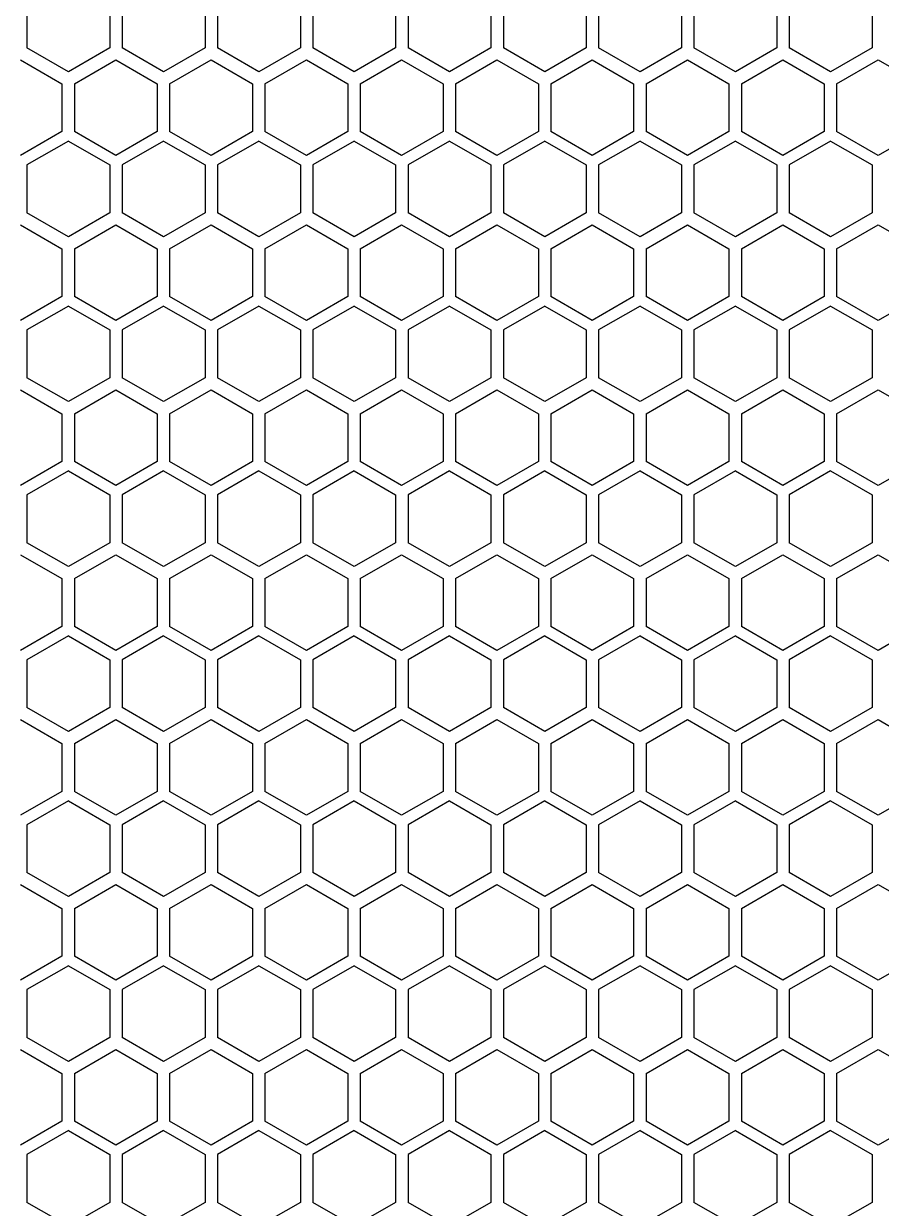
# Model space of a CAD drawing. Header units: millimetres. Extents: x 55614 to 110757, y -66981 to -47484.
# Drawn here: x 90034.6 to 90117.4, y -55955.3 to -55840.9 of the extents above; entities that cross this region are included whole.
import ezdxf

# ---------------------------------------------------------------- set-up
doc = ezdxf.new("R2010")
doc.units = ezdxf.units.MM
doc.layers.add('4215-0412-2_0', color=7, linetype='Continuous')
doc.layers.add('THICK', color=7, linetype='Continuous', lineweight=0)

# ---------------------------------------------------------------- blocks, each defined once
blk = doc.blocks.new('2-1725')
at = {"layer": '4215-0412-2_0', "color": 7, "linetype": 'Continuous'}
for p, q in [((-16821.58, -71703.3), (-16821.58, -71707.92)), ((-16813.58, -71703.3), (-16813.58, -71707.92)), ((-16812.38, -71703.3), (-16812.38, -71707.92)), ((-16804.38, -71703.3), (-16804.38, -71707.92)), ((-16803.18, -71703.3), (-16803.18, -71707.92)), ((-16795.18, -71703.3), (-16795.18, -71707.92)), ((-16793.98, -71703.3), (-16793.98, -71707.92)), ((-16785.98, -71703.3), (-16785.98, -71707.92)), ((-16784.78, -71703.3), (-16784.78, -71707.92)), ((-16776.78, -71703.3), (-16776.78, -71707.92)), ((-16775.58, -71703.3), (-16775.58, -71707.92)), ((-16767.58, -71703.3), (-16767.58, -71707.92)), ((-16766.38, -71703.3), (-16766.38, -71707.92)), ((-16758.38, -71703.3), (-16758.38, -71707.92)), ((-16757.18, -71703.3), (-16757.18, -71707.92)), ((-16749.18, -71703.3), (-16749.18, -71707.92)), ((-16747.98, -71703.3), (-16747.98, -71707.92)), ((-16739.98, -71703.3), (-16739.98, -71707.92)), ((-16817.58, -71710.23), (-16821.58, -71707.92)), ((-16813.58, -71707.92), (-16817.58, -71710.23)), ((-16808.38, -71710.23), (-16812.38, -71707.92)), ((-16804.38, -71707.92), (-16808.38, -71710.23)), ((-16799.18, -71710.23), (-16803.18, -71707.92)), ((-16795.18, -71707.92), (-16799.18, -71710.23)), ((-16789.98, -71710.23), (-16793.98, -71707.92)), ((-16785.98, -71707.92), (-16789.98, -71710.23)), ((-16780.78, -71710.23), (-16784.78, -71707.92)), ((-16776.78, -71707.92), (-16780.78, -71710.23)), ((-16771.58, -71710.23), (-16775.58, -71707.92)), ((-16767.58, -71707.92), (-16771.58, -71710.23)), ((-16762.38, -71710.23), (-16766.38, -71707.92)), ((-16758.38, -71707.92), (-16762.38, -71710.23)), ((-16753.18, -71710.23), (-16757.18, -71707.92)), ((-16749.18, -71707.92), (-16753.18, -71710.23)), ((-16743.98, -71710.23), (-16747.98, -71707.92)), ((-16739.98, -71707.92), (-16743.98, -71710.23)), ((-16822.2, -71709.08), (-16818.2, -71711.39)), ((-16817, -71711.39), (-16813, -71709.08)), ((-16813, -71709.08), (-16809, -71711.39)), ((-16807.8, -71711.39), (-16803.8, -71709.08)), ((-16803.8, -71709.08), (-16799.8, -71711.39)), ((-16798.6, -71711.39), (-16794.6, -71709.08)), ((-16794.6, -71709.08), (-16790.6, -71711.39)), ((-16789.4, -71711.39), (-16785.4, -71709.08)), ((-16785.4, -71709.08), (-16781.4, -71711.39)), ((-16780.2, -71711.39), (-16776.2, -71709.08)), ((-16776.2, -71709.08), (-16772.2, -71711.39)), ((-16771, -71711.39), (-16767, -71709.08)), ((-16767, -71709.08), (-16763, -71711.39)), ((-16761.8, -71711.39), (-16757.8, -71709.08)), ((-16757.8, -71709.08), (-16753.8, -71711.39)), ((-16752.6, -71711.39), (-16748.6, -71709.08)), ((-16748.6, -71709.08), (-16744.6, -71711.39)), ((-16743.4, -71711.39), (-16739.4, -71709.08)), ((-16739.4, -71709.08), (-16735.4, -71711.39)), ((-16818.2, -71711.39), (-16818.2, -71716.01)), ((-16817, -71711.39), (-16817, -71716.01)), ((-16809, -71711.39), (-16809, -71716.01)), ((-16807.8, -71711.39), (-16807.8, -71716.01)), ((-16799.8, -71711.39), (-16799.8, -71716.01)), ((-16798.6, -71711.39), (-16798.6, -71716.01)), ((-16790.6, -71711.39), (-16790.6, -71716.01)), ((-16789.4, -71711.39), (-16789.4, -71716.01)), ((-16781.4, -71711.39), (-16781.4, -71716.01)), ((-16780.2, -71711.39), (-16780.2, -71716.01)), ((-16772.2, -71711.39), (-16772.2, -71716.01)), ((-16771, -71711.39), (-16771, -71716.01)), ((-16763, -71711.39), (-16763, -71716.01)), ((-16761.8, -71711.39), (-16761.8, -71716.01)), ((-16753.8, -71711.39), (-16753.8, -71716.01)), ((-16752.6, -71711.39), (-16752.6, -71716.01)), ((-16744.6, -71711.39), (-16744.6, -71716.01)), ((-16743.4, -71711.39), (-16743.4, -71716.01)), ((-16818.2, -71716.01), (-16822.2, -71718.32)), ((-16813, -71718.32), (-16817, -71716.01)), ((-16809, -71716.01), (-16813, -71718.32)), ((-16803.8, -71718.32), (-16807.8, -71716.01)), ((-16799.8, -71716.01), (-16803.8, -71718.32)), ((-16794.6, -71718.32), (-16798.6, -71716.01)), ((-16790.6, -71716.01), (-16794.6, -71718.32)), ((-16785.4, -71718.32), (-16789.4, -71716.01)), ((-16781.4, -71716.01), (-16785.4, -71718.32)), ((-16776.2, -71718.32), (-16780.2, -71716.01)), ((-16772.2, -71716.01), (-16776.2, -71718.32)), ((-16767, -71718.32), (-16771, -71716.01)), ((-16763, -71716.01), (-16767, -71718.32)), ((-16757.8, -71718.32), (-16761.8, -71716.01)), ((-16753.8, -71716.01), (-16757.8, -71718.32)), ((-16748.6, -71718.32), (-16752.6, -71716.01)), ((-16744.6, -71716.01), (-16748.6, -71718.32)), ((-16739.4, -71718.32), (-16743.4, -71716.01)), ((-16735.4, -71716.01), (-16739.4, -71718.32)), ((-16817.58, -71716.92), (-16821.58, -71719.23)), ((-16817.58, -71716.92), (-16813.58, -71719.23)), ((-16808.38, -71716.92), (-16812.38, -71719.23)), ((-16808.38, -71716.92), (-16804.38, -71719.23)), ((-16799.18, -71716.92), (-16803.18, -71719.23)), ((-16799.18, -71716.92), (-16795.18, -71719.23)), ((-16789.98, -71716.92), (-16793.98, -71719.23)), ((-16789.98, -71716.92), (-16785.98, -71719.23)), ((-16780.78, -71716.92), (-16784.78, -71719.23)), ((-16780.78, -71716.92), (-16776.78, -71719.23)), ((-16771.58, -71716.92), (-16775.58, -71719.23)), ((-16771.58, -71716.92), (-16767.58, -71719.23)), ((-16762.38, -71716.92), (-16766.38, -71719.23)), ((-16762.38, -71716.92), (-16758.38, -71719.23)), ((-16753.18, -71716.92), (-16757.18, -71719.23)), ((-16753.18, -71716.92), (-16749.18, -71719.23)), ((-16743.98, -71716.92), (-16747.98, -71719.23)), ((-16743.98, -71716.92), (-16739.98, -71719.23)), ((-16821.58, -71719.23), (-16821.58, -71723.85)), ((-16813.58, -71719.23), (-16813.58, -71723.85)), ((-16812.38, -71719.23), (-16812.38, -71723.85)), ((-16804.38, -71719.23), (-16804.38, -71723.85)), ((-16803.18, -71719.23), (-16803.18, -71723.85)), ((-16795.18, -71719.23), (-16795.18, -71723.85)), ((-16793.98, -71719.23), (-16793.98, -71723.85)), ((-16785.98, -71719.23), (-16785.98, -71723.85)), ((-16784.78, -71719.23), (-16784.78, -71723.85)), ((-16776.78, -71719.23), (-16776.78, -71723.85)), ((-16775.58, -71719.23), (-16775.58, -71723.85)), ((-16767.58, -71719.23), (-16767.58, -71723.85)), ((-16766.38, -71719.23), (-16766.38, -71723.85)), ((-16758.38, -71719.23), (-16758.38, -71723.85)), ((-16757.18, -71719.23), (-16757.18, -71723.85)), ((-16749.18, -71719.23), (-16749.18, -71723.85)), ((-16747.98, -71719.23), (-16747.98, -71723.85)), ((-16739.98, -71719.23), (-16739.98, -71723.85)), ((-16817.58, -71726.16), (-16821.58, -71723.85)), ((-16813.58, -71723.85), (-16817.58, -71726.16)), ((-16808.38, -71726.16), (-16812.38, -71723.85)), ((-16804.38, -71723.85), (-16808.38, -71726.16)), ((-16799.18, -71726.16), (-16803.18, -71723.85)), ((-16795.18, -71723.85), (-16799.18, -71726.16)), ((-16789.98, -71726.16), (-16793.98, -71723.85)), ((-16785.98, -71723.85), (-16789.98, -71726.16)), ((-16780.78, -71726.16), (-16784.78, -71723.85)), ((-16776.78, -71723.85), (-16780.78, -71726.16)), ((-16771.58, -71726.16), (-16775.58, -71723.85)), ((-16767.58, -71723.85), (-16771.58, -71726.16)), ((-16762.38, -71726.16), (-16766.38, -71723.85)), ((-16758.38, -71723.85), (-16762.38, -71726.16)), ((-16753.18, -71726.16), (-16757.18, -71723.85)), ((-16749.18, -71723.85), (-16753.18, -71726.16)), ((-16743.98, -71726.16), (-16747.98, -71723.85)), ((-16739.98, -71723.85), (-16743.98, -71726.16)), ((-16822.2, -71725.01), (-16818.2, -71727.32)), ((-16817, -71727.32), (-16813, -71725.01)), ((-16813, -71725.01), (-16809, -71727.32)), ((-16807.8, -71727.32), (-16803.8, -71725.01)), ((-16803.8, -71725.01), (-16799.8, -71727.32)), ((-16798.6, -71727.32), (-16794.6, -71725.01)), ((-16794.6, -71725.01), (-16790.6, -71727.32)), ((-16789.4, -71727.32), (-16785.4, -71725.01)), ((-16785.4, -71725.01), (-16781.4, -71727.32)), ((-16780.2, -71727.32), (-16776.2, -71725.01)), ((-16776.2, -71725.01), (-16772.2, -71727.32)), ((-16771, -71727.32), (-16767, -71725.01)), ((-16767, -71725.01), (-16763, -71727.32)), ((-16761.8, -71727.32), (-16757.8, -71725.01)), ((-16757.8, -71725.01), (-16753.8, -71727.32)), ((-16752.6, -71727.32), (-16748.6, -71725.01)), ((-16748.6, -71725.01), (-16744.6, -71727.32)), ((-16743.4, -71727.32), (-16739.4, -71725.01)), ((-16739.4, -71725.01), (-16735.4, -71727.32)), ((-16818.2, -71727.32), (-16818.2, -71731.94)), ((-16817, -71727.32), (-16817, -71731.94)), ((-16809, -71727.32), (-16809, -71731.94)), ((-16807.8, -71727.32), (-16807.8, -71731.94)), ((-16799.8, -71727.32), (-16799.8, -71731.94)), ((-16798.6, -71727.32), (-16798.6, -71731.94)), ((-16790.6, -71727.32), (-16790.6, -71731.94)), ((-16789.4, -71727.32), (-16789.4, -71731.94)), ((-16781.4, -71727.32), (-16781.4, -71731.94)), ((-16780.2, -71727.32), (-16780.2, -71731.94)), ((-16772.2, -71727.32), (-16772.2, -71731.94)), ((-16771, -71727.32), (-16771, -71731.94)), ((-16763, -71727.32), (-16763, -71731.94)), ((-16761.8, -71727.32), (-16761.8, -71731.94)), ((-16753.8, -71727.32), (-16753.8, -71731.94)), ((-16752.6, -71727.32), (-16752.6, -71731.94)), ((-16744.6, -71727.32), (-16744.6, -71731.94)), ((-16743.4, -71727.32), (-16743.4, -71731.94)), ((-16818.2, -71731.94), (-16822.2, -71734.25)), ((-16813, -71734.25), (-16817, -71731.94)), ((-16809, -71731.94), (-16813, -71734.25)), ((-16803.8, -71734.25), (-16807.8, -71731.94)), ((-16799.8, -71731.94), (-16803.8, -71734.25)), ((-16794.6, -71734.25), (-16798.6, -71731.94)), ((-16790.6, -71731.94), (-16794.6, -71734.25)), ((-16785.4, -71734.25), (-16789.4, -71731.94)), ((-16781.4, -71731.94), (-16785.4, -71734.25)), ((-16776.2, -71734.25), (-16780.2, -71731.94)), ((-16772.2, -71731.94), (-16776.2, -71734.25)), ((-16767, -71734.25), (-16771, -71731.94)), ((-16763, -71731.94), (-16767, -71734.25)), ((-16757.8, -71734.25), (-16761.8, -71731.94)), ((-16753.8, -71731.94), (-16757.8, -71734.25)), ((-16748.6, -71734.25), (-16752.6, -71731.94)), ((-16744.6, -71731.94), (-16748.6, -71734.25)), ((-16739.4, -71734.25), (-16743.4, -71731.94)), ((-16735.4, -71731.94), (-16739.4, -71734.25)), ((-16817.58, -71732.85), (-16821.58, -71735.16)), ((-16817.58, -71732.85), (-16813.58, -71735.16)), ((-16808.38, -71732.85), (-16812.38, -71735.16)), ((-16808.38, -71732.85), (-16804.38, -71735.16)), ((-16799.18, -71732.85), (-16803.18, -71735.16)), ((-16799.18, -71732.85), (-16795.18, -71735.16)), ((-16789.98, -71732.85), (-16793.98, -71735.16)), ((-16789.98, -71732.85), (-16785.98, -71735.16)), ((-16780.78, -71732.85), (-16784.78, -71735.16)), ((-16780.78, -71732.85), (-16776.78, -71735.16)), ((-16771.58, -71732.85), (-16775.58, -71735.16)), ((-16771.58, -71732.85), (-16767.58, -71735.16)), ((-16762.38, -71732.85), (-16766.38, -71735.16)), ((-16762.38, -71732.85), (-16758.38, -71735.16)), ((-16753.18, -71732.85), (-16757.18, -71735.16)), ((-16753.18, -71732.85), (-16749.18, -71735.16)), ((-16743.98, -71732.85), (-16747.98, -71735.16)), ((-16743.98, -71732.85), (-16739.98, -71735.16)), ((-16821.58, -71735.16), (-16821.58, -71739.78)), ((-16813.58, -71735.16), (-16813.58, -71739.78)), ((-16812.38, -71735.16), (-16812.38, -71739.78)), ((-16804.38, -71735.16), (-16804.38, -71739.78)), ((-16803.18, -71735.16), (-16803.18, -71739.78)), ((-16795.18, -71735.16), (-16795.18, -71739.78)), ((-16793.98, -71735.16), (-16793.98, -71739.78)), ((-16785.98, -71735.16), (-16785.98, -71739.78)), ((-16784.78, -71735.16), (-16784.78, -71739.78)), ((-16776.78, -71735.16), (-16776.78, -71739.78)), ((-16775.58, -71735.16), (-16775.58, -71739.78)), ((-16767.58, -71735.16), (-16767.58, -71739.78)), ((-16766.38, -71735.16), (-16766.38, -71739.78)), ((-16758.38, -71735.16), (-16758.38, -71739.78)), ((-16757.18, -71735.16), (-16757.18, -71739.78)), ((-16749.18, -71735.16), (-16749.18, -71739.78)), ((-16747.98, -71735.16), (-16747.98, -71739.78)), ((-16739.98, -71735.16), (-16739.98, -71739.78)), ((-16817.58, -71742.09), (-16821.58, -71739.78)), ((-16813.58, -71739.78), (-16817.58, -71742.09)), ((-16808.38, -71742.09), (-16812.38, -71739.78)), ((-16804.38, -71739.78), (-16808.38, -71742.09)), ((-16799.18, -71742.09), (-16803.18, -71739.78)), ((-16795.18, -71739.78), (-16799.18, -71742.09)), ((-16789.98, -71742.09), (-16793.98, -71739.78)), ((-16785.98, -71739.78), (-16789.98, -71742.09)), ((-16780.78, -71742.09), (-16784.78, -71739.78)), ((-16776.78, -71739.78), (-16780.78, -71742.09)), ((-16771.58, -71742.09), (-16775.58, -71739.78)), ((-16767.58, -71739.78), (-16771.58, -71742.09)), ((-16762.38, -71742.09), (-16766.38, -71739.78)), ((-16758.38, -71739.78), (-16762.38, -71742.09)), ((-16753.18, -71742.09), (-16757.18, -71739.78)), ((-16749.18, -71739.78), (-16753.18, -71742.09)), ((-16743.98, -71742.09), (-16747.98, -71739.78)), ((-16739.98, -71739.78), (-16743.98, -71742.09)), ((-16822.2, -71740.94), (-16818.2, -71743.25)), ((-16817, -71743.25), (-16813, -71740.94)), ((-16813, -71740.94), (-16809, -71743.25)), ((-16807.8, -71743.25), (-16803.8, -71740.94)), ((-16803.8, -71740.94), (-16799.8, -71743.25)), ((-16798.6, -71743.25), (-16794.6, -71740.94)), ((-16794.6, -71740.94), (-16790.6, -71743.25)), ((-16789.4, -71743.25), (-16785.4, -71740.94)), ((-16785.4, -71740.94), (-16781.4, -71743.25)), ((-16780.2, -71743.25), (-16776.2, -71740.94)), ((-16776.2, -71740.94), (-16772.2, -71743.25)), ((-16771, -71743.25), (-16767, -71740.94)), ((-16767, -71740.94), (-16763, -71743.25)), ((-16761.8, -71743.25), (-16757.8, -71740.94)), ((-16757.8, -71740.94), (-16753.8, -71743.25)), ((-16752.6, -71743.25), (-16748.6, -71740.94)), ((-16748.6, -71740.94), (-16744.6, -71743.25)), ((-16743.4, -71743.25), (-16739.4, -71740.94)), ((-16739.4, -71740.94), (-16735.4, -71743.25)), ((-16818.2, -71743.25), (-16818.2, -71747.87)), ((-16817, -71743.25), (-16817, -71747.87)), ((-16809, -71743.25), (-16809, -71747.87)), ((-16807.8, -71743.25), (-16807.8, -71747.87)), ((-16799.8, -71743.25), (-16799.8, -71747.87)), ((-16798.6, -71743.25), (-16798.6, -71747.87)), ((-16790.6, -71743.25), (-16790.6, -71747.87)), ((-16789.4, -71743.25), (-16789.4, -71747.87)), ((-16781.4, -71743.25), (-16781.4, -71747.87)), ((-16780.2, -71743.25), (-16780.2, -71747.87)), ((-16772.2, -71743.25), (-16772.2, -71747.87)), ((-16771, -71743.25), (-16771, -71747.87)), ((-16763, -71743.25), (-16763, -71747.87)), ((-16761.8, -71743.25), (-16761.8, -71747.87)), ((-16753.8, -71743.25), (-16753.8, -71747.87)), ((-16752.6, -71743.25), (-16752.6, -71747.87)), ((-16744.6, -71743.25), (-16744.6, -71747.87)), ((-16743.4, -71743.25), (-16743.4, -71747.87)), ((-16818.2, -71747.87), (-16822.2, -71750.18)), ((-16813, -71750.18), (-16817, -71747.87)), ((-16809, -71747.87), (-16813, -71750.18)), ((-16803.8, -71750.18), (-16807.8, -71747.87)), ((-16799.8, -71747.87), (-16803.8, -71750.18)), ((-16794.6, -71750.18), (-16798.6, -71747.87)), ((-16790.6, -71747.87), (-16794.6, -71750.18)), ((-16785.4, -71750.18), (-16789.4, -71747.87)), ((-16781.4, -71747.87), (-16785.4, -71750.18)), ((-16776.2, -71750.18), (-16780.2, -71747.87)), ((-16772.2, -71747.87), (-16776.2, -71750.18)), ((-16767, -71750.18), (-16771, -71747.87)), ((-16763, -71747.87), (-16767, -71750.18)), ((-16757.8, -71750.18), (-16761.8, -71747.87)), ((-16753.8, -71747.87), (-16757.8, -71750.18)), ((-16748.6, -71750.18), (-16752.6, -71747.87)), ((-16744.6, -71747.87), (-16748.6, -71750.18)), ((-16739.4, -71750.18), (-16743.4, -71747.87)), ((-16735.4, -71747.87), (-16739.4, -71750.18)), ((-16817.58, -71748.78), (-16821.58, -71751.09)), ((-16817.58, -71748.78), (-16813.58, -71751.09)), ((-16808.38, -71748.78), (-16812.38, -71751.09)), ((-16808.38, -71748.78), (-16804.38, -71751.09)), ((-16799.18, -71748.78), (-16803.18, -71751.09)), ((-16799.18, -71748.78), (-16795.18, -71751.09)), ((-16789.98, -71748.78), (-16793.98, -71751.09)), ((-16789.98, -71748.78), (-16785.98, -71751.09)), ((-16780.78, -71748.78), (-16784.78, -71751.09)), ((-16780.78, -71748.78), (-16776.78, -71751.09)), ((-16771.58, -71748.78), (-16775.58, -71751.09)), ((-16771.58, -71748.78), (-16767.58, -71751.09)), ((-16762.38, -71748.78), (-16766.38, -71751.09)), ((-16762.38, -71748.78), (-16758.38, -71751.09)), ((-16753.18, -71748.78), (-16757.18, -71751.09)), ((-16753.18, -71748.78), (-16749.18, -71751.09)), ((-16743.98, -71748.78), (-16747.98, -71751.09)), ((-16743.98, -71748.78), (-16739.98, -71751.09)), ((-16821.58, -71751.09), (-16821.58, -71755.71)), ((-16813.58, -71751.09), (-16813.58, -71755.71)), ((-16812.38, -71751.09), (-16812.38, -71755.71)), ((-16804.38, -71751.09), (-16804.38, -71755.71)), ((-16803.18, -71751.09), (-16803.18, -71755.71)), ((-16795.18, -71751.09), (-16795.18, -71755.71)), ((-16793.98, -71751.09), (-16793.98, -71755.71)), ((-16785.98, -71751.09), (-16785.98, -71755.71)), ((-16784.78, -71751.09), (-16784.78, -71755.71)), ((-16776.78, -71751.09), (-16776.78, -71755.71)), ((-16775.58, -71751.09), (-16775.58, -71755.71)), ((-16767.58, -71751.09), (-16767.58, -71755.71)), ((-16766.38, -71751.09), (-16766.38, -71755.71)), ((-16758.38, -71751.09), (-16758.38, -71755.71)), ((-16757.18, -71751.09), (-16757.18, -71755.71)), ((-16749.18, -71751.09), (-16749.18, -71755.71)), ((-16747.98, -71751.09), (-16747.98, -71755.71)), ((-16739.98, -71751.09), (-16739.98, -71755.71)), ((-16817.58, -71758.02), (-16821.58, -71755.71)), ((-16813.58, -71755.71), (-16817.58, -71758.02)), ((-16808.38, -71758.02), (-16812.38, -71755.71)), ((-16804.38, -71755.71), (-16808.38, -71758.02)), ((-16799.18, -71758.02), (-16803.18, -71755.71)), ((-16795.18, -71755.71), (-16799.18, -71758.02)), ((-16789.98, -71758.02), (-16793.98, -71755.71)), ((-16785.98, -71755.71), (-16789.98, -71758.02)), ((-16780.78, -71758.02), (-16784.78, -71755.71)), ((-16776.78, -71755.71), (-16780.78, -71758.02)), ((-16771.58, -71758.02), (-16775.58, -71755.71)), ((-16767.58, -71755.71), (-16771.58, -71758.02)), ((-16762.38, -71758.02), (-16766.38, -71755.71)), ((-16758.38, -71755.71), (-16762.38, -71758.02)), ((-16753.18, -71758.02), (-16757.18, -71755.71)), ((-16749.18, -71755.71), (-16753.18, -71758.02)), ((-16743.98, -71758.02), (-16747.98, -71755.71)), ((-16739.98, -71755.71), (-16743.98, -71758.02)), ((-16822.2, -71756.87), (-16818.2, -71759.18)), ((-16817, -71759.18), (-16813, -71756.87)), ((-16813, -71756.87), (-16809, -71759.18)), ((-16807.8, -71759.18), (-16803.8, -71756.87)), ((-16803.8, -71756.87), (-16799.8, -71759.18)), ((-16798.6, -71759.18), (-16794.6, -71756.87)), ((-16794.6, -71756.87), (-16790.6, -71759.18)), ((-16789.4, -71759.18), (-16785.4, -71756.87)), ((-16785.4, -71756.87), (-16781.4, -71759.18)), ((-16780.2, -71759.18), (-16776.2, -71756.87)), ((-16776.2, -71756.87), (-16772.2, -71759.18)), ((-16771, -71759.18), (-16767, -71756.87)), ((-16767, -71756.87), (-16763, -71759.18)), ((-16761.8, -71759.18), (-16757.8, -71756.87)), ((-16757.8, -71756.87), (-16753.8, -71759.18)), ((-16752.6, -71759.18), (-16748.6, -71756.87)), ((-16748.6, -71756.87), (-16744.6, -71759.18)), ((-16743.4, -71759.18), (-16739.4, -71756.87)), ((-16739.4, -71756.87), (-16735.4, -71759.18)), ((-16818.2, -71759.18), (-16818.2, -71763.8)), ((-16817, -71759.18), (-16817, -71763.8)), ((-16809, -71759.18), (-16809, -71763.8)), ((-16807.8, -71759.18), (-16807.8, -71763.8)), ((-16799.8, -71759.18), (-16799.8, -71763.8)), ((-16798.6, -71759.18), (-16798.6, -71763.8)), ((-16790.6, -71759.18), (-16790.6, -71763.8)), ((-16789.4, -71759.18), (-16789.4, -71763.8)), ((-16781.4, -71759.18), (-16781.4, -71763.8)), ((-16780.2, -71759.18), (-16780.2, -71763.8)), ((-16772.2, -71759.18), (-16772.2, -71763.8)), ((-16771, -71759.18), (-16771, -71763.8)), ((-16763, -71759.18), (-16763, -71763.8)), ((-16761.8, -71759.18), (-16761.8, -71763.8)), ((-16753.8, -71759.18), (-16753.8, -71763.8)), ((-16752.6, -71759.18), (-16752.6, -71763.8)), ((-16744.6, -71759.18), (-16744.6, -71763.8)), ((-16743.4, -71759.18), (-16743.4, -71763.8)), ((-16818.2, -71763.8), (-16822.2, -71766.11)), ((-16813, -71766.11), (-16817, -71763.8)), ((-16809, -71763.8), (-16813, -71766.11)), ((-16803.8, -71766.11), (-16807.8, -71763.8)), ((-16799.8, -71763.8), (-16803.8, -71766.11)), ((-16794.6, -71766.11), (-16798.6, -71763.8)), ((-16790.6, -71763.8), (-16794.6, -71766.11)), ((-16785.4, -71766.11), (-16789.4, -71763.8)), ((-16781.4, -71763.8), (-16785.4, -71766.11)), ((-16776.2, -71766.11), (-16780.2, -71763.8)), ((-16772.2, -71763.8), (-16776.2, -71766.11)), ((-16767, -71766.11), (-16771, -71763.8)), ((-16763, -71763.8), (-16767, -71766.11)), ((-16757.8, -71766.11), (-16761.8, -71763.8)), ((-16753.8, -71763.8), (-16757.8, -71766.11)), ((-16748.6, -71766.11), (-16752.6, -71763.8)), ((-16744.6, -71763.8), (-16748.6, -71766.11)), ((-16739.4, -71766.11), (-16743.4, -71763.8)), ((-16735.4, -71763.8), (-16739.4, -71766.11)), ((-16817.58, -71764.71), (-16821.58, -71767.02)), ((-16817.58, -71764.71), (-16813.58, -71767.02)), ((-16808.38, -71764.71), (-16812.38, -71767.02)), ((-16808.38, -71764.71), (-16804.38, -71767.02)), ((-16799.18, -71764.71), (-16803.18, -71767.02)), ((-16799.18, -71764.71), (-16795.18, -71767.02)), ((-16789.98, -71764.71), (-16793.98, -71767.02)), ((-16789.98, -71764.71), (-16785.98, -71767.02)), ((-16780.78, -71764.71), (-16784.78, -71767.02)), ((-16780.78, -71764.71), (-16776.78, -71767.02)), ((-16771.58, -71764.71), (-16775.58, -71767.02)), ((-16771.58, -71764.71), (-16767.58, -71767.02)), ((-16762.38, -71764.71), (-16766.38, -71767.02)), ((-16762.38, -71764.71), (-16758.38, -71767.02)), ((-16753.18, -71764.71), (-16757.18, -71767.02)), ((-16753.18, -71764.71), (-16749.18, -71767.02)), ((-16743.98, -71764.71), (-16747.98, -71767.02)), ((-16743.98, -71764.71), (-16739.98, -71767.02)), ((-16821.58, -71767.02), (-16821.58, -71771.64)), ((-16813.58, -71767.02), (-16813.58, -71771.64)), ((-16812.38, -71767.02), (-16812.38, -71771.64)), ((-16804.38, -71767.02), (-16804.38, -71771.64)), ((-16803.18, -71767.02), (-16803.18, -71771.64)), ((-16795.18, -71767.02), (-16795.18, -71771.64)), ((-16793.98, -71767.02), (-16793.98, -71771.64)), ((-16785.98, -71767.02), (-16785.98, -71771.64)), ((-16784.78, -71767.02), (-16784.78, -71771.64)), ((-16776.78, -71767.02), (-16776.78, -71771.64)), ((-16775.58, -71767.02), (-16775.58, -71771.64)), ((-16767.58, -71767.02), (-16767.58, -71771.64)), ((-16766.38, -71767.02), (-16766.38, -71771.64)), ((-16758.38, -71767.02), (-16758.38, -71771.64)), ((-16757.18, -71767.02), (-16757.18, -71771.64)), ((-16749.18, -71767.02), (-16749.18, -71771.64)), ((-16747.98, -71767.02), (-16747.98, -71771.64)), ((-16739.98, -71767.02), (-16739.98, -71771.64)), ((-16817.58, -71773.95), (-16821.58, -71771.64)), ((-16813.58, -71771.64), (-16817.58, -71773.95)), ((-16808.38, -71773.95), (-16812.38, -71771.64)), ((-16804.38, -71771.64), (-16808.38, -71773.95)), ((-16799.18, -71773.95), (-16803.18, -71771.64)), ((-16795.18, -71771.64), (-16799.18, -71773.95)), ((-16789.98, -71773.95), (-16793.98, -71771.64)), ((-16785.98, -71771.64), (-16789.98, -71773.95)), ((-16780.78, -71773.95), (-16784.78, -71771.64)), ((-16776.78, -71771.64), (-16780.78, -71773.95)), ((-16771.58, -71773.95), (-16775.58, -71771.64)), ((-16767.58, -71771.64), (-16771.58, -71773.95)), ((-16762.38, -71773.95), (-16766.38, -71771.64)), ((-16758.38, -71771.64), (-16762.38, -71773.95)), ((-16753.18, -71773.95), (-16757.18, -71771.64)), ((-16749.18, -71771.64), (-16753.18, -71773.95)), ((-16743.98, -71773.95), (-16747.98, -71771.64)), ((-16739.98, -71771.64), (-16743.98, -71773.95)), ((-16822.2, -71772.8), (-16818.2, -71775.11)), ((-16817, -71775.11), (-16813, -71772.8)), ((-16813, -71772.8), (-16809, -71775.11)), ((-16807.8, -71775.11), (-16803.8, -71772.8)), ((-16803.8, -71772.8), (-16799.8, -71775.11)), ((-16798.6, -71775.11), (-16794.6, -71772.8)), ((-16794.6, -71772.8), (-16790.6, -71775.11)), ((-16789.4, -71775.11), (-16785.4, -71772.8)), ((-16785.4, -71772.8), (-16781.4, -71775.11)), ((-16780.2, -71775.11), (-16776.2, -71772.8)), ((-16776.2, -71772.8), (-16772.2, -71775.11)), ((-16771, -71775.11), (-16767, -71772.8)), ((-16767, -71772.8), (-16763, -71775.11)), ((-16761.8, -71775.11), (-16757.8, -71772.8)), ((-16757.8, -71772.8), (-16753.8, -71775.11)), ((-16752.6, -71775.11), (-16748.6, -71772.8)), ((-16748.6, -71772.8), (-16744.6, -71775.11)), ((-16743.4, -71775.11), (-16739.4, -71772.8)), ((-16739.4, -71772.8), (-16735.4, -71775.11)), ((-16818.2, -71775.11), (-16818.2, -71779.73)), ((-16817, -71775.11), (-16817, -71779.73)), ((-16809, -71775.11), (-16809, -71779.73)), ((-16807.8, -71775.11), (-16807.8, -71779.73)), ((-16799.8, -71775.11), (-16799.8, -71779.73)), ((-16798.6, -71775.11), (-16798.6, -71779.73)), ((-16790.6, -71775.11), (-16790.6, -71779.73)), ((-16789.4, -71775.11), (-16789.4, -71779.73)), ((-16781.4, -71775.11), (-16781.4, -71779.73)), ((-16780.2, -71775.11), (-16780.2, -71779.73)), ((-16772.2, -71775.11), (-16772.2, -71779.73)), ((-16771, -71775.11), (-16771, -71779.73)), ((-16763, -71775.11), (-16763, -71779.73)), ((-16761.8, -71775.11), (-16761.8, -71779.73)), ((-16753.8, -71775.11), (-16753.8, -71779.73)), ((-16752.6, -71775.11), (-16752.6, -71779.73)), ((-16744.6, -71775.11), (-16744.6, -71779.73)), ((-16743.4, -71775.11), (-16743.4, -71779.73)), ((-16818.2, -71779.73), (-16822.2, -71782.04)), ((-16813, -71782.04), (-16817, -71779.73)), ((-16809, -71779.73), (-16813, -71782.04)), ((-16803.8, -71782.04), (-16807.8, -71779.73)), ((-16799.8, -71779.73), (-16803.8, -71782.04)), ((-16794.6, -71782.04), (-16798.6, -71779.73)), ((-16790.6, -71779.73), (-16794.6, -71782.04)), ((-16785.4, -71782.04), (-16789.4, -71779.73)), ((-16781.4, -71779.73), (-16785.4, -71782.04)), ((-16776.2, -71782.04), (-16780.2, -71779.73)), ((-16772.2, -71779.73), (-16776.2, -71782.04)), ((-16767, -71782.04), (-16771, -71779.73)), ((-16763, -71779.73), (-16767, -71782.04)), ((-16757.8, -71782.04), (-16761.8, -71779.73)), ((-16753.8, -71779.73), (-16757.8, -71782.04)), ((-16748.6, -71782.04), (-16752.6, -71779.73)), ((-16744.6, -71779.73), (-16748.6, -71782.04)), ((-16739.4, -71782.04), (-16743.4, -71779.73)), ((-16735.4, -71779.73), (-16739.4, -71782.04)), ((-16817.58, -71780.64), (-16821.58, -71782.95)), ((-16817.58, -71780.64), (-16813.58, -71782.95)), ((-16808.38, -71780.64), (-16812.38, -71782.95)), ((-16808.38, -71780.64), (-16804.38, -71782.95)), ((-16799.18, -71780.64), (-16803.18, -71782.95)), ((-16799.18, -71780.64), (-16795.18, -71782.95)), ((-16789.98, -71780.64), (-16793.98, -71782.95)), ((-16789.98, -71780.64), (-16785.98, -71782.95)), ((-16780.78, -71780.64), (-16784.78, -71782.95)), ((-16780.78, -71780.64), (-16776.78, -71782.95)), ((-16771.58, -71780.64), (-16775.58, -71782.95)), ((-16771.58, -71780.64), (-16767.58, -71782.95)), ((-16762.38, -71780.64), (-16766.38, -71782.95)), ((-16762.38, -71780.64), (-16758.38, -71782.95)), ((-16753.18, -71780.64), (-16757.18, -71782.95)), ((-16753.18, -71780.64), (-16749.18, -71782.95)), ((-16743.98, -71780.64), (-16747.98, -71782.95)), ((-16743.98, -71780.64), (-16739.98, -71782.95)), ((-16821.58, -71782.95), (-16821.58, -71787.57)), ((-16813.58, -71782.95), (-16813.58, -71787.57)), ((-16812.38, -71782.95), (-16812.38, -71787.57)), ((-16804.38, -71782.95), (-16804.38, -71787.57)), ((-16803.18, -71782.95), (-16803.18, -71787.57)), ((-16795.18, -71782.95), (-16795.18, -71787.57)), ((-16793.98, -71782.95), (-16793.98, -71787.57)), ((-16785.98, -71782.95), (-16785.98, -71787.57)), ((-16784.78, -71782.95), (-16784.78, -71787.57)), ((-16776.78, -71782.95), (-16776.78, -71787.57)), ((-16775.58, -71782.95), (-16775.58, -71787.57)), ((-16767.58, -71782.95), (-16767.58, -71787.57)), ((-16766.38, -71782.95), (-16766.38, -71787.57)), ((-16758.38, -71782.95), (-16758.38, -71787.57)), ((-16757.18, -71782.95), (-16757.18, -71787.57)), ((-16749.18, -71782.95), (-16749.18, -71787.57)), ((-16747.98, -71782.95), (-16747.98, -71787.57)), ((-16739.98, -71782.95), (-16739.98, -71787.57)), ((-16817.58, -71789.88), (-16821.58, -71787.57)), ((-16813.58, -71787.57), (-16817.58, -71789.88)), ((-16808.38, -71789.88), (-16812.38, -71787.57)), ((-16804.38, -71787.57), (-16808.38, -71789.88)), ((-16799.18, -71789.88), (-16803.18, -71787.57)), ((-16795.18, -71787.57), (-16799.18, -71789.88)), ((-16789.98, -71789.88), (-16793.98, -71787.57)), ((-16785.98, -71787.57), (-16789.98, -71789.88)), ((-16780.78, -71789.88), (-16784.78, -71787.57)), ((-16776.78, -71787.57), (-16780.78, -71789.88)), ((-16771.58, -71789.88), (-16775.58, -71787.57)), ((-16767.58, -71787.57), (-16771.58, -71789.88)), ((-16762.38, -71789.88), (-16766.38, -71787.57)), ((-16758.38, -71787.57), (-16762.38, -71789.88)), ((-16753.18, -71789.88), (-16757.18, -71787.57)), ((-16749.18, -71787.57), (-16753.18, -71789.88)), ((-16743.98, -71789.88), (-16747.98, -71787.57)), ((-16739.98, -71787.57), (-16743.98, -71789.88)), ((-16822.2, -71788.73), (-16818.2, -71791.04)), ((-16817, -71791.04), (-16813, -71788.73)), ((-16813, -71788.73), (-16809, -71791.04)), ((-16807.8, -71791.04), (-16803.8, -71788.73)), ((-16803.8, -71788.73), (-16799.8, -71791.04)), ((-16798.6, -71791.04), (-16794.6, -71788.73)), ((-16794.6, -71788.73), (-16790.6, -71791.04)), ((-16789.4, -71791.04), (-16785.4, -71788.73)), ((-16785.4, -71788.73), (-16781.4, -71791.04)), ((-16780.2, -71791.04), (-16776.2, -71788.73)), ((-16776.2, -71788.73), (-16772.2, -71791.04)), ((-16771, -71791.04), (-16767, -71788.73)), ((-16767, -71788.73), (-16763, -71791.04)), ((-16761.8, -71791.04), (-16757.8, -71788.73)), ((-16757.8, -71788.73), (-16753.8, -71791.04)), ((-16752.6, -71791.04), (-16748.6, -71788.73)), ((-16748.6, -71788.73), (-16744.6, -71791.04)), ((-16743.4, -71791.04), (-16739.4, -71788.73)), ((-16739.4, -71788.73), (-16735.4, -71791.04)), ((-16818.2, -71791.04), (-16818.2, -71795.66)), ((-16817, -71791.04), (-16817, -71795.66)), ((-16809, -71791.04), (-16809, -71795.66)), ((-16807.8, -71791.04), (-16807.8, -71795.66)), ((-16799.8, -71791.04), (-16799.8, -71795.66)), ((-16798.6, -71791.04), (-16798.6, -71795.66)), ((-16790.6, -71791.04), (-16790.6, -71795.66)), ((-16789.4, -71791.04), (-16789.4, -71795.66)), ((-16781.4, -71791.04), (-16781.4, -71795.66)), ((-16780.2, -71791.04), (-16780.2, -71795.66)), ((-16772.2, -71791.04), (-16772.2, -71795.66)), ((-16771, -71791.04), (-16771, -71795.66)), ((-16763, -71791.04), (-16763, -71795.66)), ((-16761.8, -71791.04), (-16761.8, -71795.66)), ((-16753.8, -71791.04), (-16753.8, -71795.66)), ((-16752.6, -71791.04), (-16752.6, -71795.66)), ((-16744.6, -71791.04), (-16744.6, -71795.66)), ((-16743.4, -71791.04), (-16743.4, -71795.66)), ((-16818.2, -71795.66), (-16822.2, -71797.97)), ((-16813, -71797.97), (-16817, -71795.66)), ((-16809, -71795.66), (-16813, -71797.97)), ((-16803.8, -71797.97), (-16807.8, -71795.66)), ((-16799.8, -71795.66), (-16803.8, -71797.97)), ((-16794.6, -71797.97), (-16798.6, -71795.66)), ((-16790.6, -71795.66), (-16794.6, -71797.97)), ((-16785.4, -71797.97), (-16789.4, -71795.66)), ((-16781.4, -71795.66), (-16785.4, -71797.97)), ((-16776.2, -71797.97), (-16780.2, -71795.66)), ((-16772.2, -71795.66), (-16776.2, -71797.97)), ((-16767, -71797.97), (-16771, -71795.66)), ((-16763, -71795.66), (-16767, -71797.97)), ((-16757.8, -71797.97), (-16761.8, -71795.66)), ((-16753.8, -71795.66), (-16757.8, -71797.97)), ((-16748.6, -71797.97), (-16752.6, -71795.66)), ((-16744.6, -71795.66), (-16748.6, -71797.97)), ((-16739.4, -71797.97), (-16743.4, -71795.66)), ((-16735.4, -71795.66), (-16739.4, -71797.97)), ((-16817.58, -71796.57), (-16821.58, -71798.88)), ((-16817.58, -71796.57), (-16813.58, -71798.88)), ((-16808.38, -71796.57), (-16812.38, -71798.88)), ((-16808.38, -71796.57), (-16804.38, -71798.88)), ((-16799.18, -71796.57), (-16803.18, -71798.88)), ((-16799.18, -71796.57), (-16795.18, -71798.88)), ((-16789.98, -71796.57), (-16793.98, -71798.88)), ((-16789.98, -71796.57), (-16785.98, -71798.88)), ((-16780.78, -71796.57), (-16784.78, -71798.88)), ((-16780.78, -71796.57), (-16776.78, -71798.88)), ((-16771.58, -71796.57), (-16775.58, -71798.88)), ((-16771.58, -71796.57), (-16767.58, -71798.88)), ((-16762.38, -71796.57), (-16766.38, -71798.88)), ((-16762.38, -71796.57), (-16758.38, -71798.88)), ((-16753.18, -71796.57), (-16757.18, -71798.88)), ((-16753.18, -71796.57), (-16749.18, -71798.88)), ((-16743.98, -71796.57), (-16747.98, -71798.88)), ((-16743.98, -71796.57), (-16739.98, -71798.88)), ((-16821.58, -71798.88), (-16821.58, -71803.5)), ((-16813.58, -71798.88), (-16813.58, -71803.5)), ((-16812.38, -71798.88), (-16812.38, -71803.5)), ((-16804.38, -71798.88), (-16804.38, -71803.5)), ((-16803.18, -71798.88), (-16803.18, -71803.5)), ((-16795.18, -71798.88), (-16795.18, -71803.5)), ((-16793.98, -71798.88), (-16793.98, -71803.5)), ((-16785.98, -71798.88), (-16785.98, -71803.5)), ((-16784.78, -71798.88), (-16784.78, -71803.5)), ((-16776.78, -71798.88), (-16776.78, -71803.5)), ((-16775.58, -71798.88), (-16775.58, -71803.5)), ((-16767.58, -71798.88), (-16767.58, -71803.5)), ((-16766.38, -71798.88), (-16766.38, -71803.5)), ((-16758.38, -71798.88), (-16758.38, -71803.5)), ((-16757.18, -71798.88), (-16757.18, -71803.5)), ((-16749.18, -71798.88), (-16749.18, -71803.5)), ((-16747.98, -71798.88), (-16747.98, -71803.5)), ((-16739.98, -71798.88), (-16739.98, -71803.5)), ((-16817.58, -71805.81), (-16821.58, -71803.5)), ((-16813.58, -71803.5), (-16817.58, -71805.81)), ((-16808.38, -71805.81), (-16812.38, -71803.5)), ((-16804.38, -71803.5), (-16808.38, -71805.81)), ((-16799.18, -71805.81), (-16803.18, -71803.5)), ((-16795.18, -71803.5), (-16799.18, -71805.81)), ((-16789.98, -71805.81), (-16793.98, -71803.5)), ((-16785.98, -71803.5), (-16789.98, -71805.81)), ((-16780.78, -71805.81), (-16784.78, -71803.5)), ((-16776.78, -71803.5), (-16780.78, -71805.81)), ((-16771.58, -71805.81), (-16775.58, -71803.5)), ((-16767.58, -71803.5), (-16771.58, -71805.81)), ((-16762.38, -71805.81), (-16766.38, -71803.5)), ((-16758.38, -71803.5), (-16762.38, -71805.81)), ((-16753.18, -71805.81), (-16757.18, -71803.5)), ((-16749.18, -71803.5), (-16753.18, -71805.81)), ((-16743.98, -71805.81), (-16747.98, -71803.5)), ((-16739.98, -71803.5), (-16743.98, -71805.81)), ((-16822.2, -71804.66), (-16818.2, -71806.97)), ((-16817, -71806.97), (-16813, -71804.66)), ((-16813, -71804.66), (-16809, -71806.97)), ((-16807.8, -71806.97), (-16803.8, -71804.66)), ((-16803.8, -71804.66), (-16799.8, -71806.97)), ((-16798.6, -71806.97), (-16794.6, -71804.66)), ((-16794.6, -71804.66), (-16790.6, -71806.97)), ((-16789.4, -71806.97), (-16785.4, -71804.66)), ((-16785.4, -71804.66), (-16781.4, -71806.97)), ((-16780.2, -71806.97), (-16776.2, -71804.66)), ((-16776.2, -71804.66), (-16772.2, -71806.97)), ((-16771, -71806.97), (-16767, -71804.66)), ((-16767, -71804.66), (-16763, -71806.97)), ((-16761.8, -71806.97), (-16757.8, -71804.66)), ((-16757.8, -71804.66), (-16753.8, -71806.97)), ((-16752.6, -71806.97), (-16748.6, -71804.66)), ((-16748.6, -71804.66), (-16744.6, -71806.97)), ((-16743.4, -71806.97), (-16739.4, -71804.66)), ((-16739.4, -71804.66), (-16735.4, -71806.97)), ((-16818.2, -71806.97), (-16818.2, -71811.59)), ((-16817, -71806.97), (-16817, -71811.59)), ((-16809, -71806.97), (-16809, -71811.59)), ((-16807.8, -71806.97), (-16807.8, -71811.59)), ((-16799.8, -71806.97), (-16799.8, -71811.59)), ((-16798.6, -71806.97), (-16798.6, -71811.59)), ((-16790.6, -71806.97), (-16790.6, -71811.59)), ((-16789.4, -71806.97), (-16789.4, -71811.59)), ((-16781.4, -71806.97), (-16781.4, -71811.59)), ((-16780.2, -71806.97), (-16780.2, -71811.59)), ((-16772.2, -71806.97), (-16772.2, -71811.59)), ((-16771, -71806.97), (-16771, -71811.59)), ((-16763, -71806.97), (-16763, -71811.59)), ((-16761.8, -71806.97), (-16761.8, -71811.59)), ((-16753.8, -71806.97), (-16753.8, -71811.59)), ((-16752.6, -71806.97), (-16752.6, -71811.59)), ((-16744.6, -71806.97), (-16744.6, -71811.59)), ((-16743.4, -71806.97), (-16743.4, -71811.59)), ((-16818.2, -71811.59), (-16822.2, -71813.9)), ((-16813, -71813.9), (-16817, -71811.59)), ((-16809, -71811.59), (-16813, -71813.9)), ((-16803.8, -71813.9), (-16807.8, -71811.59)), ((-16799.8, -71811.59), (-16803.8, -71813.9)), ((-16794.6, -71813.9), (-16798.6, -71811.59)), ((-16790.6, -71811.59), (-16794.6, -71813.9)), ((-16785.4, -71813.9), (-16789.4, -71811.59)), ((-16781.4, -71811.59), (-16785.4, -71813.9)), ((-16776.2, -71813.9), (-16780.2, -71811.59)), ((-16772.2, -71811.59), (-16776.2, -71813.9)), ((-16767, -71813.9), (-16771, -71811.59)), ((-16763, -71811.59), (-16767, -71813.9)), ((-16757.8, -71813.9), (-16761.8, -71811.59)), ((-16753.8, -71811.59), (-16757.8, -71813.9)), ((-16748.6, -71813.9), (-16752.6, -71811.59)), ((-16744.6, -71811.59), (-16748.6, -71813.9)), ((-16739.4, -71813.9), (-16743.4, -71811.59)), ((-16735.4, -71811.59), (-16739.4, -71813.9)), ((-16817.58, -71812.5), (-16821.58, -71814.81)), ((-16817.58, -71812.5), (-16813.58, -71814.81)), ((-16808.38, -71812.5), (-16812.38, -71814.81)), ((-16808.38, -71812.5), (-16804.38, -71814.81)), ((-16799.18, -71812.5), (-16803.18, -71814.81)), ((-16799.18, -71812.5), (-16795.18, -71814.81)), ((-16789.98, -71812.5), (-16793.98, -71814.81)), ((-16789.98, -71812.5), (-16785.98, -71814.81)), ((-16780.78, -71812.5), (-16784.78, -71814.81)), ((-16780.78, -71812.5), (-16776.78, -71814.81)), ((-16771.58, -71812.5), (-16775.58, -71814.81)), ((-16771.58, -71812.5), (-16767.58, -71814.81)), ((-16762.38, -71812.5), (-16766.38, -71814.81)), ((-16762.38, -71812.5), (-16758.38, -71814.81)), ((-16753.18, -71812.5), (-16757.18, -71814.81)), ((-16753.18, -71812.5), (-16749.18, -71814.81)), ((-16743.98, -71812.5), (-16747.98, -71814.81)), ((-16743.98, -71812.5), (-16739.98, -71814.81)), ((-16821.58, -71814.81), (-16821.58, -71819.43)), ((-16813.58, -71814.81), (-16813.58, -71819.43)), ((-16812.38, -71814.81), (-16812.38, -71819.43)), ((-16804.38, -71814.81), (-16804.38, -71819.43)), ((-16803.18, -71814.81), (-16803.18, -71819.43)), ((-16795.18, -71814.81), (-16795.18, -71819.43)), ((-16793.98, -71814.81), (-16793.98, -71819.43)), ((-16785.98, -71814.81), (-16785.98, -71819.43)), ((-16784.78, -71814.81), (-16784.78, -71819.43)), ((-16776.78, -71814.81), (-16776.78, -71819.43)), ((-16775.58, -71814.81), (-16775.58, -71819.43)), ((-16767.58, -71814.81), (-16767.58, -71819.43)), ((-16766.38, -71814.81), (-16766.38, -71819.43)), ((-16758.38, -71814.81), (-16758.38, -71819.43)), ((-16757.18, -71814.81), (-16757.18, -71819.43)), ((-16749.18, -71814.81), (-16749.18, -71819.43)), ((-16747.98, -71814.81), (-16747.98, -71819.43)), ((-16739.98, -71814.81), (-16739.98, -71819.43)), ((-16817.58, -71821.74), (-16821.58, -71819.43)), ((-16813.58, -71819.43), (-16817.58, -71821.74)), ((-16808.38, -71821.74), (-16812.38, -71819.43)), ((-16804.38, -71819.43), (-16808.38, -71821.74)), ((-16799.18, -71821.74), (-16803.18, -71819.43)), ((-16795.18, -71819.43), (-16799.18, -71821.74)), ((-16789.98, -71821.74), (-16793.98, -71819.43)), ((-16785.98, -71819.43), (-16789.98, -71821.74)), ((-16780.78, -71821.74), (-16784.78, -71819.43)), ((-16776.78, -71819.43), (-16780.78, -71821.74)), ((-16771.58, -71821.74), (-16775.58, -71819.43)), ((-16767.58, -71819.43), (-16771.58, -71821.74)), ((-16762.38, -71821.74), (-16766.38, -71819.43)), ((-16758.38, -71819.43), (-16762.38, -71821.74)), ((-16753.18, -71821.74), (-16757.18, -71819.43)), ((-16749.18, -71819.43), (-16753.18, -71821.74)), ((-16743.98, -71821.74), (-16747.98, -71819.43)), ((-16739.98, -71819.43), (-16743.98, -71821.74))]:
    blk.add_line(p, q, dxfattribs=at)
blk = doc.blocks.new('RY76UI67U656')
at = {"layer": 'THICK', "lineweight": -3}
blk.add_blockref('2-1725', (50060.59, -17829.34), dxfattribs=at)

msp = doc.modelspace()

# ---------------------------------------------------------------- block references
at = {"layer": 'THICK', "lineweight": -3}
msp.add_blockref('RY76UI67U656', (56795.929, 33694.033), dxfattribs=at)

doc.saveas('drawing.dxf')
